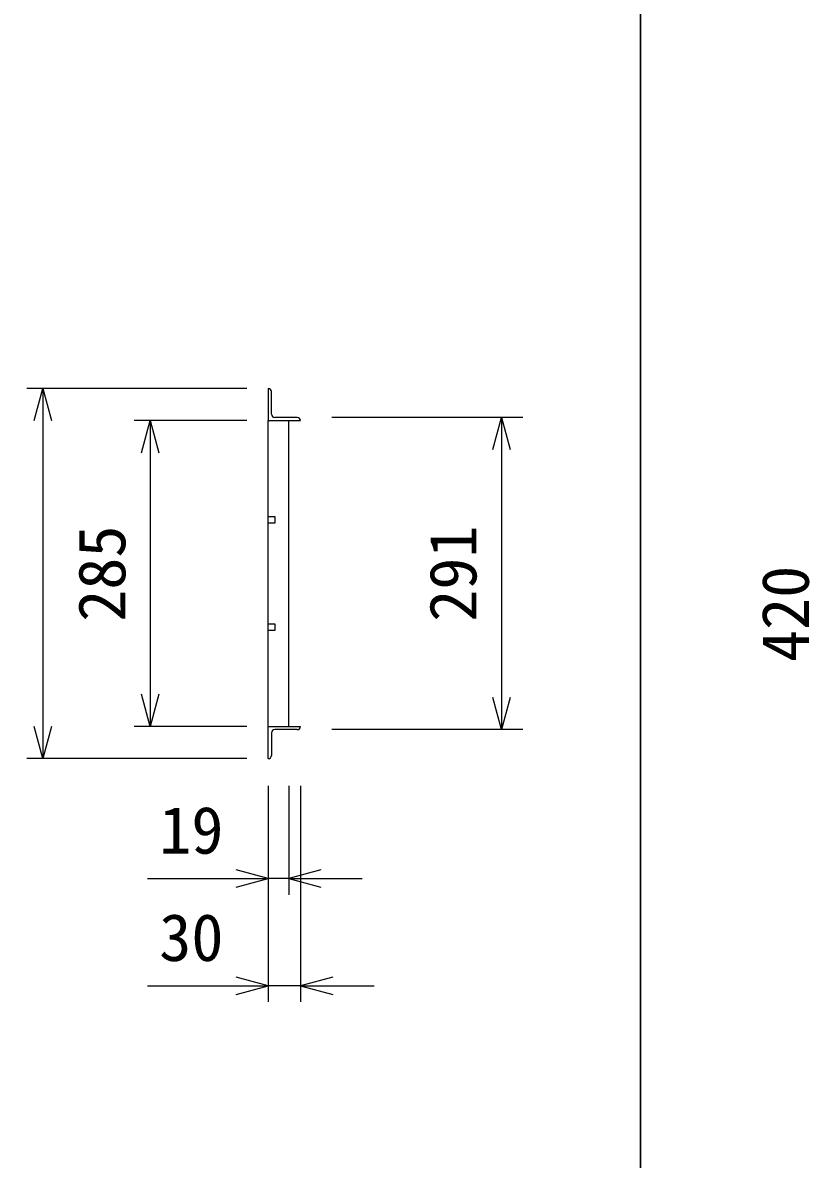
# Model space of a CAD drawing. Units: millimetres, scale not verified. Extents: x -25200 to 25200, y -8910 to 8910.
# Drawn here: x -14092 to -13357, y -5643 to -4584 of the extents above; entities that cross this region are included whole.
import ezdxf
from ezdxf.enums import TextEntityAlignment as Align

# ---------------------------------------------------------------- set-up
doc = ezdxf.new("R2010")
doc.units = ezdxf.units.MM
doc.header["$LTSCALE"] = 30
for name, color, linetype, lineweight in [('0-0_DIM', 7, 'Continuous', 25), ('0-2_HATCH', 6, 'Continuous', 25), ('0-6_TXT', 7, 'Continuous', 25)]:
    doc.layers.add(name, color=color, linetype=linetype, lineweight=lineweight)
doc.styles.add('ＭＳ ゴシック', font='')
doc.styles.get('ＭＳ ゴシック').set_extended_font_data('MS Gothic')

msp = doc.modelspace()

# ---------------------------------------------------------------- linework, layer by layer
at = {"layer": '0-0_DIM'}
for p, q in [((-13883.18, -4924.92), (-14088.18, -4924.92)), ((-14073.18, -4924.92), (-14073.18, -5269.92)), ((-13883.18, -4954.92), (-13988.18, -4954.92)), ((-13973.18, -4954.92), (-13973.18, -5239.92)), ((-13626.1, -4951.92), (-13804.18, -4951.92)), ((-13646.1, -4951.92), (-13646.1, -5242.92)), ((-13883.18, -5239.92), (-13988.18, -5239.92)), ((-13626.1, -5242.92), (-13804.18, -5242.92)), ((-13883.18, -5269.92), (-14088.18, -5269.92)), ((-13863.18, -5295.14), (-13863.18, -5496.73)), ((-13844.18, -5295.14), (-13844.18, -5396.73)), ((-13833.18, -5295.14), (-13833.18, -5496.73)), ((-13975.79, -5381.73), (-13863.18, -5381.73)), ((-13844.18, -5381.73), (-13863.18, -5381.73)), ((-13844.18, -5381.73), (-13775.71, -5381.73)), ((-13975.79, -5481.73), (-13863.18, -5481.73)), ((-13833.18, -5481.73), (-13863.18, -5481.73)), ((-13833.18, -5481.73), (-13764.71, -5481.73))]:
    msp.add_line(p, q, dxfattribs=at)
for points in [[(-14081.22, -4954.92), (-14073.18, -4924.92), (-14065.14, -4954.92)], [(-13981.22, -4984.92), (-13973.18, -4954.92), (-13965.14, -4984.92)], [(-13654.14, -4981.92), (-13646.1, -4951.92), (-13638.07, -4981.92)], [(-13965.14, -5209.92), (-13973.18, -5239.92), (-13981.22, -5209.92)], [(-13638.07, -5212.92), (-13646.1, -5242.92), (-13654.14, -5212.92)], [(-14065.14, -5239.92), (-14073.18, -5269.92), (-14081.22, -5239.92)], [(-13893.18, -5389.77), (-13863.18, -5381.73), (-13893.18, -5373.69)], [(-13814.18, -5373.69), (-13844.18, -5381.73), (-13814.18, -5389.77)], [(-13893.18, -5489.77), (-13863.18, -5481.73), (-13893.18, -5473.69)], [(-13803.18, -5473.69), (-13833.18, -5481.73), (-13803.18, -5489.77)]]:
    msp.add_lwpolyline(points, dxfattribs=at)
at = {"layer": '0-2_HATCH'}
for p, q in [((-13863.18, -4924.92), (-13863.18, -4954.92)), ((-13860.18, -4948.92), (-13860.18, -4927.92)), ((-13863.18, -5239.92), (-13863.18, -4954.92)), ((-13863.18, -4954.92), (-13833.18, -4954.92)), ((-13836.18, -4951.92), (-13857.18, -4951.92)), ((-13844.18, -5239.92), (-13844.18, -4954.92)), ((-13863.18, -5239.92), (-13833.18, -5239.92)), ((-13863.18, -5269.92), (-13863.18, -5239.92)), ((-13836.18, -5242.92), (-13857.18, -5242.92)), ((-13860.18, -5245.92), (-13860.18, -5266.92))]:
    msp.add_line(p, q, dxfattribs=at)
for points in [[(-13863.18, -5050.42), (-13863.18, -5044.42), (-13857.18, -5044.42), (-13857.18, -5050.42)], [(-13863.18, -5150.42), (-13863.18, -5144.42), (-13857.18, -5144.42), (-13857.18, -5150.42)]]:
    msp.add_lwpolyline(points, close=True, dxfattribs=at)
for centre, start, end in [((-13863.18, -4927.92), 0, 90), ((-13857.18, -4948.92), 180, 270), ((-13836.18, -4954.92), 0, 90), ((-13857.18, -5245.92), 90, 180), ((-13836.18, -5239.92), 270, 0), ((-13863.18, -5266.92), 270, 0)]:
    msp.add_arc(centre, 3, start, end, dxfattribs=at)
at = {"layer": '0-6_TXT'}
for points in [[(-15616.68, -7188.51), (-13516.68, -7188.51), (-13516.68, -1778.68), (-15616.68, -1778.68)], [(-13516.68, -7188.51), (-11416.68, -7188.51), (-11416.68, -1778.68), (-13516.68, -1778.68)]]:
    msp.add_lwpolyline(points, close=True, dxfattribs=at)

# ---------------------------------------------------------------- texts
at = {"layer": '0-0_DIM', "style": 'ＭＳ ゴシック'}
for s, p in [('285', (-13983.18, -5142.42)), ('291', (-13656.1, -5142.42)), ('420', (-13346.52, -5179.92))]:
    msp.add_text(s, height=43.99, rotation=90, dxfattribs=at).set_placement(p, align=Align.BOTTOM_LEFT)
for s, p in [('19', (-13964.81, -5371.73)), ('30', (-13964.81, -5471.73))]:
    msp.add_text(s, height=43.99, dxfattribs=at).set_placement(p, align=Align.BOTTOM_LEFT)

doc.saveas('drawing.dxf')
